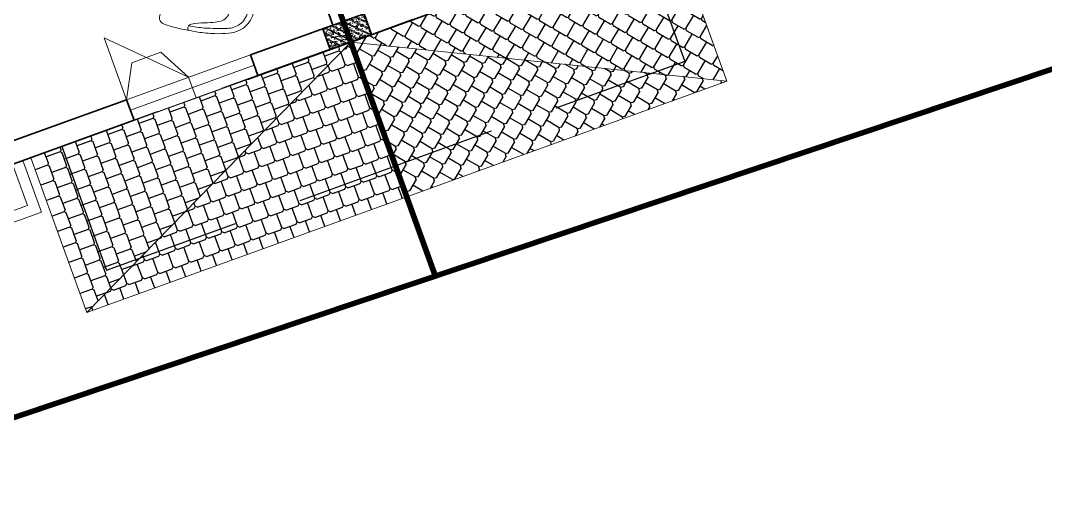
# Model space of a CAD drawing. Header units: metres. Extents: x 568332 to 569219, y 2065964 to 2066430.
# Drawn here: x 568638.54 to 568647.88, y 2066195.9 to 2066200.16 of the extents above; entities that cross this region are included whole.
import ezdxf

# ---------------------------------------------------------------- set-up
doc = ezdxf.new("R2010")
doc.units = ezdxf.units.M
doc.linetypes.add('HIDDEN', pattern=[0.375, 0.25, -0.125])
doc.linetypes.add('HIDDEN2', pattern=[0.1875, 0.125, -0.0625])
doc.layers.get('DEFPOINTS').update_dxf_attribs({"linetype": 'CONTINUOUS'})
for name, color, linetype, lineweight in [('-DOOR', 137, 'CONTINUOUS', 9), ('-FURNITURE', 46, 'CONTINUOUS', 9), ('-HATCH', 8, 'CONTINUOUS', 5), ('-LINE1', 7, 'CONTINUOUS', 18), ('-LINE2', 252, 'CONTINUOUS', 9), ('-STEEL1', 1, 'CONTINUOUS', 35), ('-WALL', 4, 'CONTINUOUS', 35)]:
    doc.layers.add(name, color=color, linetype=linetype, lineweight=lineweight)
for name, color, linetype in [('13. NET HATCH', 252, 'CONTINUOUS'), ('LoLK', 6, 'CONTINUOUS'), ('TIMDUONG', 1, 'CONTINUOUS')]:
    doc.layers.add(name, color=color, linetype=linetype)

# ---------------------------------------------------------------- blocks, each defined once
blk = doc.blocks.new('A$C7D524948')
at = {"layer": '-FURNITURE'}
for points in [[(-1.862645149230957e-09, 824.9500000011176, 0.02374928999430728), (-77.15000000130385, 820, 0.1110396266945436), (-175.0999999996275, 786.1500000022352, 0.08516816991690027), (-234.9500000011176, 733.25, 0.08855014736123698), (-281.5499999988824, 649.3499999996275, 0.02790636319614463), (-315.9500000011176, 525.5999999996275, 0.02834164487538841), (-340.4000000022352, 372.8000000007451, 0.04711987010175965), (-341.0999999996275, 283.4000000003725, 0.5135274654112972), (-284.5500000007451, 299.9500000011176, 0.05957759956988055), (-242.5500000026077, 413.6500000003725, -0.03446512451505389), (-213.1500000003725, 507.4499999992549, -0.05927668371543007), (-182.7500000009313, 564.2999999988824, -0.1661460996977688), (-133.4500000011176, 600.4000000003725, -0.0525641271264061), (-75.80000000074506, 611.9500000011176, -0.02855401869774651), (-1.862645149230957e-09, 614.6500000003725, -3.543335205159532)], [(-0.5500000007450581, 774.1500000003725, 0.1055837687742558), (-137.8000000007451, 751.3000000007451, 0.08397584501256396), (-176, 728.25, 0.1493020227225411), (-241.2000000011176, 626.1999999992549, 0.02490854660583826), (-289.25, 424.1500000003725, 0.02643887537121914), (-306.5679914960638, 278.4068524483591, -0.8863330528017872)], [(-0.5500000007450581, 774.1500000003725, -0.1055837687742558), (136.6999999992549, 751.3000000007451, -0.08397584501256396), (174.8999999985099, 728.2500000018626, -0.1493020227225411), (240.0999999986961, 626.1999999992549, -0.02490854660583826), (288.1499999975786, 424.1500000003725, -0.02643887537121914), (305.467991495505, 278.4068524483591, 0.8863330528017872)], [(-1.862645149230957e-09, 824.9500000011176, -0.02374928999430728), (77.14999999850988, 820.0000000018626, -0.1110396266945436), (175.0999999986961, 786.1500000003725, -0.08516816991690027), (234.9499999992549, 733.25, -0.08855014736123698), (281.5499999988824, 649.3499999996275, -0.02790636319614463), (315.9500000011176, 525.5999999996275, -0.02834164487538841), (340.3999999985099, 372.8000000007451, -0.04711987010175965), (341.0999999996275, 283.4000000022352, -0.5135274654112972), (284.5500000007451, 299.9499999992549, -0.05957759956988055), (242.5499999988824, 413.6499999985099, 0.03446512451505389), (213.1499999994412, 507.4500000011176, 0.05927668371543007), (182.75, 564.3000000007451, 0.1661460996977688), (133.4499999983236, 600.4000000003725, 0.0525641271264061), (75.79999999888241, 611.9499999992549, 0.02855401869774651), (-1.862645149230957e-09, 614.6500000003725, 3.543335205159532)], [(-342.8562581948936, 328.1164919566363, 0.02267140514630937), (-350.039135296829, 124.5, 0.01212164544072816), (-345.6391352973878, 57.0500000026077, 0.4055082152921144), (-279.3891352973878, 0), (0, 0)], [(342.8562581939623, 328.1164919547737, -0.02267140514630937), (350.0391352958977, 124.5, -0.01212164544072816), (345.6391352955252, 57.05000000074506, -0.4055082152921144), (279.3891352964565, 0), (0, 0)]]:
    blk.add_lwpolyline(points, format="xyb", dxfattribs=at)
blk = doc.blocks.new('18x35')
at = {"layer": '-HATCH'}
h = blk.add_hatch(dxfattribs=at)
h.set_pattern_fill('CHAU-01', color=256, scale=10, angle=-1.272221872585407e-14, pattern_type=2)
h.set_pattern_definition([(49.99999999999999, (0, 0), (71.72601826007535, -6.275213498259527), [7.5, -82.5]), (355, (0, 0), (-13.87513336129999, 75.21921337000119), [6, -66]), (100.4514, (5.977167999997619, -0.5229339999999638), (57.85093817140217, 68.94395420609534), [6.374019000000001, -70.1142112]), (46.18419999999998, (0, 20), (106.7241048625644, -16.55190143290183), [11.25, -123.75]), (96.63559999999998, (8.89367449999554, 18.62066930000003), (93.46627055487036, 97.41178709004416), [9.561028799999994, -105.1713]), (351.1842, (0, 20), (93.46619451336275, 97.41186009253245), [9, -99]), (20.99999999999998, (10, 15), (59.69070521184616, -40.2618890665339), [7.5, -82.5]), (326.0000000000001, (10, 15), (24.33153319215819, 72.5150045046853), [6, -66]), (71.45139999999999, (14.97422329999972, 11.64483940000002), (84.022262858149, 32.25304967099522), [6.374019000000001, -70.1142112]), (37.49999999999998, (0, 0), (1.215985531729074, 33.28938538313115), [0, -65.19999999999999, 0, -67, 0, -66.25]), (7.499999999999987, (0, 0), (26.30695374421487, 39.44117118823602), [0, -38.2, 0, -63.7, 0, -25.25]), (327.5, (-22.30000000000291, 0), (53.3822436172409, -2.255487173437988), [0, -25, 0, -78, 0, -103.5]), (317.5, (-32.30000000000291, 0), (58.31861693423862, 10.01049823323176), [0, -32.5, 0, -51.8, 0, -73.5]), (44.99999999999999, (0, 0), (-30.05203820042826, 30.05203820042828), []), (44.99999999999999, (0, 12.25), (-30.05203820042826, 30.05203820042828), [])])
h.paths.add_polyline_path([(96508.03118051568, 47993.04977023201), (96508.03118051568, 47793.04977023201), (96708.03118051568, 47793.04977023201), (96708.03118051568, 47993.04977023201)])
at = {"layer": '-STEEL1'}
blk.add_lwpolyline([(96508.03118051568, 47793.04977023201), (96708.03118051568, 47793.04977023201), (96708.03118051568, 47993.04977023201), (96508.03118051568, 47993.04977023201)], close=True, dxfattribs=at)
blk = doc.blocks.new('M2-T3.1')
at = {"layer": '13. NET HATCH'}
h = blk.add_hatch(dxfattribs=at)
h.set_pattern_fill('MAIGO-12', color=256, scale=0.3, angle=109.8804504316851)
h.set_pattern_definition([(109.8804504316851, (568428.5569405558, 2066089.499603445), (-0.1665650341893409, 0.01952151084070351), [0.12, -0.03, 0.12, -0.03]), (199.8804504316851, (568428.5479353731, 2066089.480396501), (-0.1155562291861673, -0.1215391208470506), [0.135, -0.165]), (154.8804504316851, (568428.5671423168, 2066089.471391319), (-0.1665650341925098, 0.01952151084107492), [0.021213203436, -0.4030508652]), (244.8804504316851, (568428.5569405558, 2066089.499603445), (-0.1155562291883658, -0.1215391208493628), [0.021213203436, -0.4030508652000001])])
h.paths.add_polyline_path([(568641.5534917441, 2066199.965106587), (568638.6381439721, 2066198.911356239), (568639.1482320222, 2066197.500749923)])
h = blk.add_hatch(dxfattribs=at)
h.set_pattern_fill('MAIGO-12', color=256, scale=0.3, angle=19.88045043168509)
h.set_pattern_definition([(19.88045043168509, (568428.6721822177, 2066089.445572349), (0.0195215108407035, 0.1665650341893409), [0.12, -0.03, 0.12, -0.03]), (109.8804504316851, (568428.6529752742, 2066089.454577531), (-0.1215391208470506, 0.1155562291861673), [0.135, -0.165]), (64.88045043168509, (568428.6439700915, 2066089.435370588), (0.01952151084107491, 0.1665650341925098), [0.02121320343600001, -0.4030508652000001]), (154.8804504316851, (568428.6721822177, 2066089.445572349), (-0.1215391208493629, 0.1155562291883658), [0.021213203436, -0.4030508652])])
h.paths.add_polyline_path([(568642.063488074, 2066198.554932976), (568639.1482320222, 2066197.500749923), (568641.5534917441, 2066199.965106587)])
at = {"layer": '-DOOR'}
for p, q in [((568640.6730545096, 2066199.753824658), (568639.5445675667, 2066199.345753534)), ((568640.0747972615, 2066199.643851382), (568640.1428090015, 2066199.45577054)), ((568640.6130875329, 2066199.625047887), (568639.4846024794, 2066199.216977447)), ((568640.6131482099, 2066199.625069828), (568639.4846631563, 2066199.216999388)), ((568640.6130875329, 2066199.625047887), (568639.4847854298, 2066199.217361044)), ((568640.6131482099, 2066199.625069828), (568639.4848461068, 2066199.217382986))]:
    blk.add_line(p, q, dxfattribs=at)
blk.add_lwpolyline([(568640.6390407329, 2066199.847886944), (568639.51055379, 2066199.439815821), (568639.57856553, 2066199.251734978), (568640.7070524729, 2066199.659806102)], dxfattribs=at)
at = {"layer": '-LINE1'}
for points in [[(568641.5534917441, 2066199.965106587), (568638.6381439721, 2066198.911356239), (568639.1482320222, 2066197.500749923), (568641.5534917441, 2066199.965106587)], [(568642.063488074, 2066198.554932976), (568639.1482320222, 2066197.500749923), (568641.5534917441, 2066199.965106587), (568641.5534917441, 2066199.965106587), (568642.0634914885, 2066198.554934211)], [(568638.5652894677, 2066198.885313962), (568638.7353264381, 2066198.415090783), (568636.3843006693, 2066197.564986179), (568636.2142789395, 2066198.035167212)], [(568638.4712490466, 2066198.851308092), (568638.6072795374, 2066198.47512702), (568636.44433583, 2066197.693030785), (568636.3083193607, 2066198.069173082)]]:
    blk.add_lwpolyline(points, dxfattribs=at)
blk.add_lwpolyline([(568639.1482320222, 2066197.500749923), (568642.0634914885, 2066198.554934211), (568641.5535524212, 2066199.965128528), (568638.6382929549, 2066198.91094424)], close=True, dxfattribs=at)
at = {"layer": '-LINE2', "linetype": 'HIDDEN2', "ltscale": 10}
for p, q in [((568639.51055379, 2066199.439815821), (568639.30651857, 2066200.004058348)), ((568639.30651857, 2066200.004058348), (568640.0746033263, 2066199.643939974)), ((568639.5593664304, 2066199.776478672), (568639.8217554658, 2066199.87151965)), ((568640.0746033263, 2066199.643939974), (568639.8217554658, 2066199.87151965)), ((568639.51055379, 2066199.439815821), (568639.5593664304, 2066199.776478672))]:
    blk.add_line(p, q, dxfattribs=at)
at = {"layer": '-WALL'}
for p, q in [((568641.3909943321, 2066200.119800192), (568639.8220935204, 2066204.458465635)), ((568641.5534917441, 2066199.965106587), (568640.6130875329, 2066199.625047887)), ((568641.5535524212, 2066199.965128528), (568640.6131482099, 2066199.625069828)), ((568640.6390486393, 2066199.847865079), (568640.7070603798, 2066199.659784236))]:
    blk.add_line(p, q, dxfattribs=at)
for points in [[(568639.4791986744, 2066205.406402998), (568641.3909943321, 2066200.119800192), (568640.6390407329, 2066199.847886944), (568640.7070524729, 2066199.659806102), (568641.5534254562, 2066199.965862256), (568639.1170166562, 2066206.703796125), (568639.0225249715, 2066206.669627074), (568639.4791986744, 2066205.406402998)], [(568639.57856553, 2066199.251734978), (568639.57856553, 2066199.251734978), (568638.1683734007, 2066198.741771978), (568638.1003616607, 2066198.92985282), (568639.51055379, 2066199.439815821), (568639.57856553, 2066199.251734978)]]:
    blk.add_lwpolyline(points, dxfattribs=at)
blk.add_lwpolyline([(568639.51055379, 2066199.439815821), (568638.1003616607, 2066198.92985282), (568638.1683734007, 2066198.741771978), (568639.57856553, 2066199.251734978)], close=True, dxfattribs=at)
at = {"layer": 'DEFPOINTS', "linetype": 'HIDDEN', "ltscale": 5}
blk.add_lwpolyline([(568639.3283356755, 2066197.884888796), (568641.961467467, 2066198.837053156), (568641.553397027, 2066199.96553821), (568638.9202652355, 2066199.013373849)], close=True, dxfattribs=at)
at = {"layer": 'TIMDUONG', "color": 1, "linetype": 'HIDDEN', "ltscale": 10, "const_width": 0.05}
blk.add_lwpolyline([(568635.7726575843, 2066215.952376971), (568625.4282189548, 2066212.211709992), (568630.1956530432, 2066199.03444783), (568636.6364510525, 2066195.923324992), (568642.3250382127, 2066197.832386907)], close=True, dxfattribs=at)
at = {"layer": '-FURNITURE', "xscale": -0.001, "yscale": 0.001, "zscale": 0.001, "rotation": 255.7585306832237}
blk.add_blockref('A$C7D524948', (568639.8809204326, 2066200.47753999), dxfattribs=at)
at = {"layer": '-STEEL1', "xscale": -0.001, "yscale": 0.001, "zscale": 0.001, "rotation": 19.88045043168509}
blk.add_blockref('18x35', (568748.5623983436, 2066187.839148562), dxfattribs=at)
blk = doc.blocks.new('M3-T3.1')
at = {"layer": '13. NET HATCH'}
h = blk.add_hatch(dxfattribs=at)
h.set_pattern_fill('MAIGO-12', color=256, scale=0.3, angle=70.11710801049733)
h.set_pattern_definition([(70.11710801049733, (568442.3248524467, 2066251.288905228), (-0.1155510499076155, 0.1215440449600381), [0.12, -0.03, 0.12, -0.03]), (160.1171080104973, (568442.3056451193, 2066251.279900864), (-0.1665658659125998, -0.01951441295006954), [0.135, -0.165]), (115.1171080104973, (568442.3146494835, 2066251.260693537), (-0.1155510499098138, 0.1215440449623504), [0.021213203436, -0.4030508652000001]), (205.1171080104973, (568442.3248524467, 2066251.288905228), (-0.1665658659157686, -0.01951441295044081), [0.021213203436, -0.4030508652000001])])
h.paths.add_polyline_path([(568650.0199579049, 2066203.02706793), (568647.104655039, 2066201.973193351), (568647.6148031992, 2066200.562608771)])
h = blk.add_hatch(dxfattribs=at)
h.set_pattern_fill('MAIGO-12', color=256, scale=0.3, angle=-19.88289198950266)
h.set_pattern_definition([(340.1171080104973, (568442.378878632, 2066251.173661264), (0.1215440449600381, 0.1155510499076155), [0.12, -0.03, 0.12, -0.03]), (70.11710801049733, (568442.3698742677, 2066251.192868592), (-0.01951441295006955, 0.1665658659125998), [0.135, -0.165]), (25.11710801049734, (568442.3506669406, 2066251.183864227), (0.1215440449623504, 0.1155510499098138), [0.02121320343600001, -0.4030508652000001]), (115.1171080104973, (568442.378878632, 2066251.173661264), (-0.01951441295044083, 0.1665658659157686), [0.021213203436, -0.4030508652000001])])
h.paths.add_polyline_path([(568650.5300143259, 2066201.616916053), (568647.6148031992, 2066200.562608771), (568650.0199579049, 2066203.02706793)])
at = {"layer": '-LINE1'}
for points in [[(568650.0199579049, 2066203.02706793), (568647.104655039, 2066201.973193351), (568647.6148031992, 2066200.562608771), (568650.0199579049, 2066203.02706793)], [(568650.5300143259, 2066201.616916053), (568647.6148031992, 2066200.562608771), (568650.0199579049, 2066203.02706793), (568650.0199579049, 2066203.02706793), (568650.5300177406, 2066201.616917288)]]:
    blk.add_lwpolyline(points, dxfattribs=at)
blk.add_lwpolyline([(568647.6148031992, 2066200.562608771), (568650.5300177406, 2066201.616917288), (568650.0200185806, 2066203.027089874), (568647.1048040395, 2066201.972781358)], close=True, dxfattribs=at)
at = {"layer": '-WALL'}
for p, q in [((568650.0198631638, 2066203.027499563), (568646.8228341935, 2066211.867173873)), ((568650.0199579049, 2066203.02706793), (568649.0795681854, 2066202.686969156)), ((568650.0200185806, 2066203.027089874), (568649.0796288613, 2066202.6869911)), ((568649.455629332, 2066202.823440299), (568650.0198631638, 2066203.027499563))]:
    blk.add_line(p, q, dxfattribs=at)
at = {"layer": 'DEFPOINTS', "color": 2}
blk.add_lwpolyline([(568638.3355094246, 2066214.752562434), (568644.9182504183, 2066217.133317321), (568650.0198631638, 2066203.027499563), (568646.5403973495, 2066201.769100749), (568646.7104441996, 2066201.298939259), (568644.5475534392, 2066200.516670257), (568644.3775009948, 2066200.986873571), (568643.4371418403, 2066200.646690299), (568638.3355094246, 2066214.752562434)], dxfattribs=at)
at = {"layer": 'DEFPOINTS', "linetype": 'HIDDEN', "ltscale": 5}
blk.add_lwpolyline([(568647.7948904829, 2066200.946755319), (568650.4279816973, 2066201.899031885), (568650.019863169, 2066203.027499549), (568647.3867719548, 2066202.075222983)], close=True, dxfattribs=at)
at = {"layer": 'TIMDUONG', "color": 1, "linetype": 'HIDDEN', "ltscale": 10, "const_width": 0.05}
blk.add_lwpolyline([(568635.7735817509, 2066215.953206084), (568644.2370668941, 2066219.014086968), (568650.7947024736, 2066200.896552743), (568642.3986593967, 2066197.637111241)], close=True, dxfattribs=at)
at = {"layer": '-STEEL1', "xscale": 0.001, "yscale": 0.001, "zscale": 0.001, "rotation": 19.88289198950261}
blk.add_blockref('18x35', (568575.3304630909, 2066125.194612162), dxfattribs=at)

msp = doc.modelspace()

# ---------------------------------------------------------------- block references
at = {"layer": 'LoLK'}
msp.add_blockref('M2-T3.1', (0, 0), dxfattribs=at)

# ---------------------------------------------------------------- next in the draw order: block references
at = {"layer": 'LoLK', "xscale": -1, "rotation": 39.76827858219413}
msp.add_blockref('M3-T3.1', (2327444.981189129, 841794.6789989083), dxfattribs=at)

doc.saveas('drawing.dxf')
